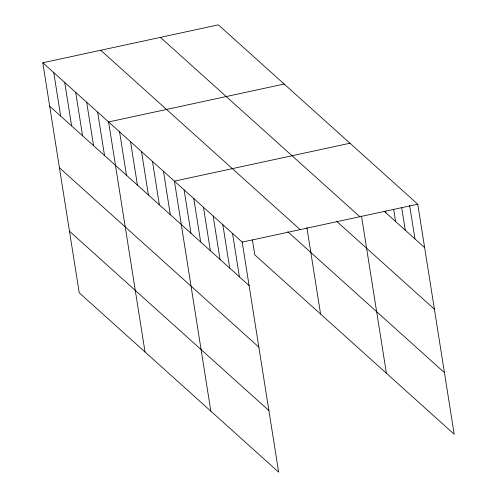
<?xml version="1.0" encoding="UTF-8"?>
<svg xmlns="http://www.w3.org/2000/svg" width="497" height="497" viewBox="0 0 497 497"><rect width="100%" height="100%" fill="white"/><g stroke="black" fill="none" stroke-linecap="round" stroke-linejoin="round"><path stroke-width="0.75" d="M42.804 62.771L242.213 242.126L278.649 472.15L79.234 292.795L42.804 62.771L218.351 24.85L417.766 204.205L454.196 434.229L254.787 254.874L252.408 239.858M284.16 84.036L108.607 121.958L145.043 351.982M349.963 143.223L174.416 181.144L210.846 411.168M242.213 242.126L417.766 204.205M384.193 211.25L424.643 247.636M160.419 37.362L359.834 216.717M336.581 221.233L434.397 309.209M100.736 50.259L300.145 229.608M287.751 231.72L444.442 372.651M49.681 106.203L249.096 285.558M59.435 167.781L258.85 347.13M69.481 231.223L268.896 410.572M409.646 205.398L414.958 238.92M401.651 207.355L405.272 230.21M393.655 209.312L395.587 221.5M385.66 211.262L385.902 212.791M361.481 215.94L386.399 373.247M306.891 227.564L320.59 314.061M232.528 233.41L239.411 276.848M222.842 224.7L229.726 268.132M213.157 215.99L220.041 259.422M203.472 207.28L210.349 250.712M193.787 198.57L200.664 242.002M184.101 189.854L190.978 233.286M163.451 171.279L170.328 214.71M152.48 161.413L159.357 204.851M141.515 151.554L148.392 194.986M130.543 141.688L137.427 185.12M119.578 131.823L126.455 175.255M97.642 112.092L104.519 155.524M86.677 102.227L93.554 145.664M75.706 92.367L82.583 135.799M64.74 82.502L71.618 125.934M53.769 72.637L60.653 116.068"/></g></svg>
